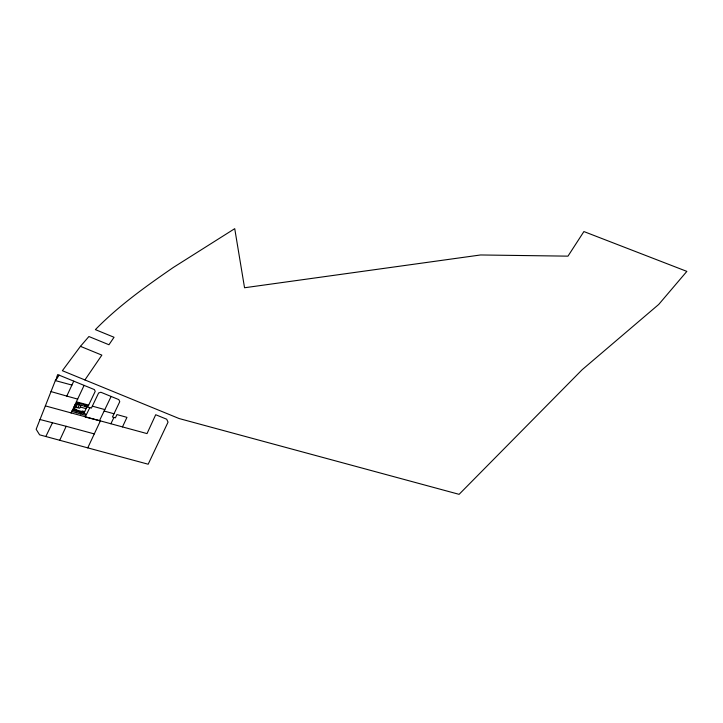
<?xml version="1.0" encoding="UTF-8"?>
<svg xmlns="http://www.w3.org/2000/svg" width="723" height="723" viewBox="0 0 723 723"><rect width="100%" height="100%" fill="white"/><g stroke="black" fill="none" stroke-linecap="round" stroke-linejoin="round"><path stroke-width="1.08" d="M122.485 426.913L126.959 417.361L116.963 414.568L115.4 417.84L112.445 417.026L119.765 401.663L118.825 399.611L100.859 392.255L98.617 392.969L91.405 408.097L87.718 407.094L95.21 391.36L94.406 389.607L57.723 374.577L56.801 376.909L57.379 377.144L55.508 380.171L36.15 429.272L39.611 434.83L148.179 464.22L168.043 422.142L166.688 419.223L155.707 414.731L147.022 433.601L45.368 405.892M59.729 440.28L66.182 426.299L94.288 433.908M71.08 413.068L84.103 385.386M51.008 391.577L66.778 396.096L73.755 381.148M87.754 447.862L100.38 420.894L85.215 417.008L89.797 407.664M45.829 436.511L52.472 422.747M99.494 420.659L111.143 396.466M110.881 423.75L113.927 417.433M75.996 407.212L77.442 404.229M76.132 409.896L76.403 409.345L74.035 408.685M78.717 404.573L79.322 403.317M77.84 407.727L79.286 404.744M76.267 412.716L76.846 411.523M81.13 405.242L79.684 408.242L74.153 406.706L75.599 403.714L86.977 406.868M80.687 413.945L81.265 412.752M82.033 411.541L82.295 410.989L84.663 411.649M84.609 406.218L85.215 404.961M86.661 406.787L85.793 408.576L80.262 407.04M84.916 379.946L101.862 355.12L80.443 346.344L62.377 370.709L179.123 418.545L459.105 494.333L582.169 369.706L658.725 304.437L686.85 271.387L583.904 231.559L567.971 256.15L480.578 254.966L244.546 287.754L234.731 228.667L173.267 267.492C145.938 286.344 118.644 305.784 95.382 329.625L114.044 337.27L108.947 344.744L88.911 336.529L80.443 346.344M59.196 375.183L55.346 380.587L71.92 385.07M39.991 419.512L66.182 426.299M76.466 401.852L88.667 405.097M66.778 396.096L77.732 399.114M92.345 406.136L104.817 409.598M104.13 411.035L113.999 413.773M73.764 409.236L84.392 412.2M72.417 410.284L71.839 411.477L85.115 415.183L85.694 413.981L72.417 410.284M76.954 402.657L73.43 409.941L84.058 412.905L87.582 405.621L76.954 402.657"/></g></svg>
